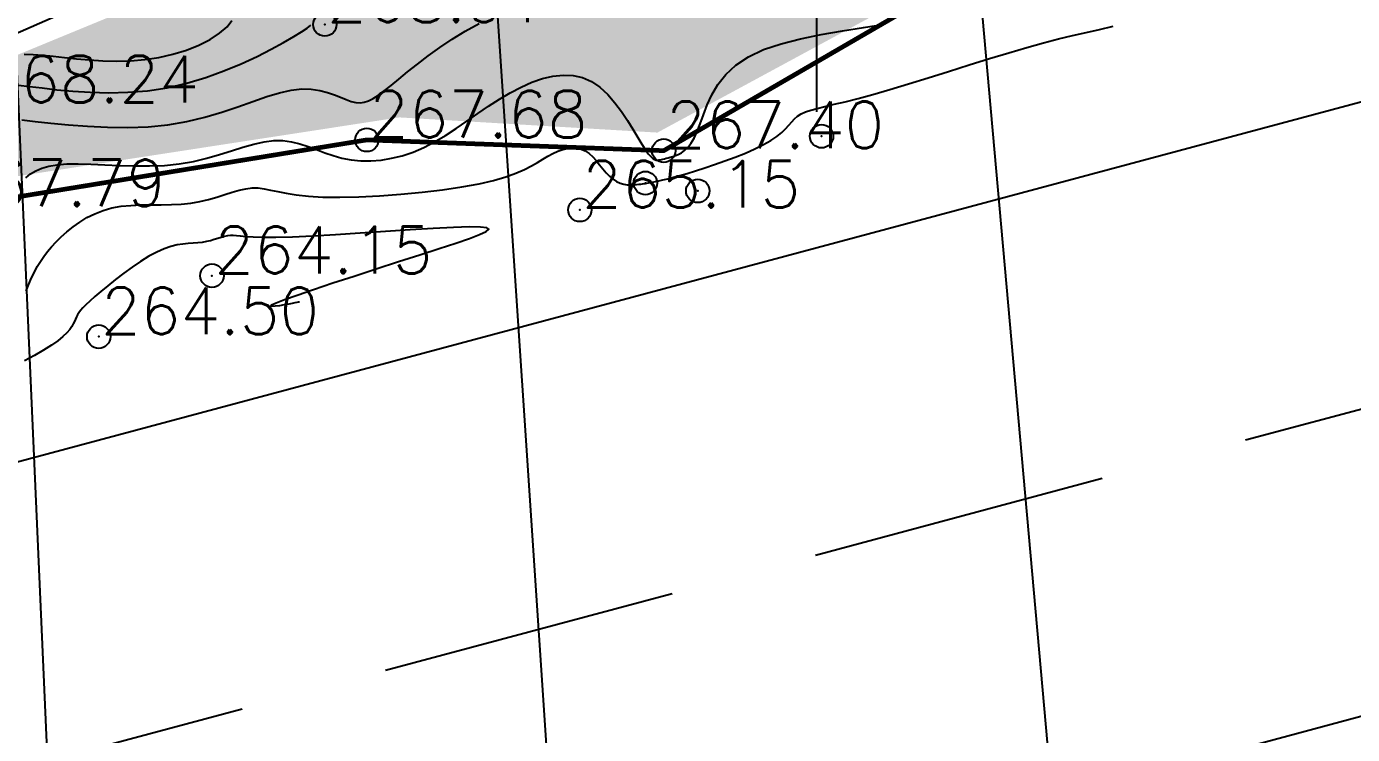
# Model space of a CAD drawing. Header units: millimetres. Extents: x 524954 to 526204, y 9523489 to 9524010.
# Drawn here: x 525683.09 to 525711.46, y 9523584.17 to 9523599.32 of the extents above; entities that cross this region are included whole.
import ezdxf

# ---------------------------------------------------------------- set-up
doc = ezdxf.new("R2010")
doc.units = ezdxf.units.MM
doc.header["$PDMODE"] = 32
doc.header["$PDSIZE"] = 0.5
doc.linetypes.add('ACAD_ISO12W100', pattern=[21, 12, -3, 0, -3, 0, -3])
for name, color, linetype in [('Bati', 6, 'Continuous'), ('Bati_H', 1, 'Continuous'), ('Bord Fleuve', 4, 'ACAD_ISO12W100'), ('Carroyage', 7, 'Continuous'), ('Cloture', 7, 'Continuous'), ('CN_01_00', 3, 'Continuous'), ('CN_02_00', 4, 'Continuous'), ('CN_05_00', 6, 'Continuous'), ('CN_10_00', 1, 'Continuous'), ('Haut_Talus', 30, 'Continuous'), ('Route - Route de la corniche de Brazzaville - Tabulations', 7, 'Continuous'), ('TopoAlt', 3, 'Continuous'), ('TOPOJIS', 7, 'Continuous')]:
    doc.layers.add(name, color=color, linetype=linetype)
doc.styles.add('Simplex 1.0', font='Simplex.shx', dxfattribs={"width": 0.99, "height": 1})

# ---------------------------------------------------------------- blocks, each defined once
blk = doc.blocks.new('TCPOINT M')
at = {"color": 0}
blk.add_point((0, 0), dxfattribs=at)
at = {"layer": 'TopoAlt', "style": 'Simplex 1.0', "width": 0.99}
blk.add_attdef('ALT', (0.15, 0.15), '', height=1, dxfattribs=at)

msp = doc.modelspace()

# ---------------------------------------------------------------- hatches: boundary and pattern name
at = {"layer": 'Bati_H'}
h = msp.add_hatch(dxfattribs=at)
h.set_pattern_fill('_U', color=256, scale=2, angle=-111.3197, style=0, pattern_type=0)
h.set_pattern_definition([(248.680277278, (0, 0), (1.86313226343, -0.7271438434), [])])
h.paths.add_polyline_path([(525686.04, 9523600.562), (525677.561, 9523596.843), (525675.813, 9523601.603), (525684.321, 9523604.797)])
at = {"layer": 'Bord Fleuve', "ltscale": 0.5}
h = msp.add_hatch(dxfattribs=at)
h.set_pattern_fill('ANSI33', color=256, scale=2, angle=330, style=0)
h.paths.add_polyline_path([(526101.715, 9523771.778), (526101.498, 9523728.689), (526067.042, 9523702.1), (526048.223, 9523678.528), (526031.816, 9523676.184), (526027.837, 9523671.249), (526016.46, 9523661.911), (526012.684, 9523655.259), (526010.342, 9523652.337), (526009.349, 9523649.826), (526002.836, 9523644.901), (526001.359, 9523638.704), (525998.552, 9523634.868), (525992.641, 9523630.59), (525971.373, 9523621.771), (525946.333, 9523622.282), (525936.503, 9523619.892), (525930.695, 9523617.923), (525919.699, 9523615.395), (525895.841, 9523612.948), (525885.599, 9523613.628), (525875.196, 9523613.421), (525867.372, 9523614.558), (525859.164, 9523613.749), (525850.68, 9523611.584), (525842.877, 9523609.413), (525834.137, 9523605.724), (525821.783, 9523602.11), (525815.903, 9523600.185), (525796.184, 9523594.113), (525774.026, 9523585.199), (525767.099, 9523581.761), (525763.989, 9523580.32), (525760.33, 9523578.539), (525748.039, 9523572.413), (525744.059, 9523571.766), (525739.195, 9523569.005), (525726.381, 9523563.785), (525719.788, 9523561.814), (525707.248, 9523554.536), (525700.147, 9523552.212), (525692.212, 9523549.16), (525674.921, 9523545.702), (525662.522, 9523542.332), (525644.942, 9523541.016), (525635.899, 9523540.053), (525621.612, 9523536.522), (525609.298, 9523533.789), (525593.484, 9523529.477), (525590.482, 9523529.837), (525587.338, 9523528.188), (525575.413, 9523524.864), (525573.541, 9523524.376), (525537.559, 9523507.804), (525536.053, 9523507.312), (525509.961, 9523500.658), (525472.702, 9523501.018), (525453.195, 9523495.13), (525425.264, 9523493.316), (525409.725, 9523500.229), (525383.624, 9523517.145), (525374.857, 9523528.592), (525397.503, 9523550.219), (525408.728, 9523544.096), (525423.511, 9523536.311), (525445.736, 9523537.578), (525453.966, 9523539.782), (525464.454, 9523546.087), (525473.153, 9523547.827), (525482.046, 9523548.599), (525491.438, 9523548.246), (525499.251, 9523546.152), (525510.455, 9523545.914), (525524.182, 9523548.573), (525533.752, 9523550.446), (525539.312, 9523550.42), (525543.959, 9523554.529), (525548.966, 9523556.567), (525556.157, 9523559.482), (525565.701, 9523562.659), (525575.687, 9523565.927), (525586.045, 9523569.089), (525592.726, 9523570.833), (525599.232, 9523573.013), (525615.849, 9523577.326), (525625.16, 9523582.583), (525628.685, 9523586.517), (525632.523, 9523586.625), (525648.079, 9523583.088), (525655.429, 9523583.638), (525665.347, 9523586.334), (525670.505, 9523587.365), (525674.974, 9523592.31), (525681.363, 9523595.427), (525690.374, 9523596.897), (525696.726, 9523596.667), (525703.112, 9523600.372), (525712.502, 9523603.181), (525720.951, 9523606.622), (525729.973, 9523611.744), (525735.094, 9523612.577), (525741.896, 9523615.967), (525746.088, 9523618.007), (525749.05, 9523619.379), (525756.94, 9523623.296), (525766.831, 9523627.898), (525804.249, 9523638.101), (525817.576, 9523642.025), (525828.432, 9523644.919), (525839.805, 9523649.896), (525846.166, 9523651.166), (525855.839, 9523655.822), (525867.776, 9523655.711), (525877.503, 9523655.632), (525886.144, 9523654.198), (525894.786, 9523653.829), (525911.157, 9523655.506), (525918.652, 9523656.801), (525925.004, 9523658.249), (525933.183, 9523660.832), (525939.613, 9523663.374), (525944.509, 9523665.893), (525950.393, 9523669.022), (525957.623, 9523672.73), (525962.986, 9523676.276), (525970.165, 9523679.965), (525973.599, 9523682.924), (525976.261, 9523684.646), (525980.145, 9523686.246), (525987.591, 9523689.162), (525991.967, 9523692.966), (525998.543, 9523697.851), (526003.542, 9523703.73), (526012.581, 9523711.677), (526026.66, 9523716.709), (526030.85, 9523726.011), (526046.387, 9523740.613), (526052.355, 9523745.599), (526061.927, 9523759.011), (526073.275, 9523760.379), (526077.818, 9523761.95), (526083.981, 9523762.217)])
h.paths.add_polyline_path([(525512.661, 9523516.101), (525534.357, 9523523.257), (525535.319, 9523520.342), (525513.623, 9523513.186)], flags=24)
h.paths.add_polyline_path([(525743.331, 9523593.045), (525764.315, 9523602.078), (525765.529, 9523599.259), (525744.545, 9523590.226)], flags=24)
h.paths.add_polyline_path([(525983.194, 9523662.071), (526001.508, 9523675.73), (526003.343, 9523673.269), (525985.029, 9523659.611)], flags=24)
at = {"layer": 'Haut_Talus'}
h = msp.add_hatch(dxfattribs=at)
h.set_pattern_fill('G_CERCLE_10', color=256, scale=4, angle=285, style=0)
h.set_pattern_definition([(285, (0.414, -1.5455), (4.8989794856, -2.8284271247), [0.8, -3.2]), (15, (1.5455, 0.414), (2.8284271247, 4.8989794856), [0.8, -3.2]), (330, (1.2146, -2.9874), (3.8637055252, 1.0352800256), [0.5656854248, -5.091168824]), (330, (3.1945, 0.4419), (3.8637055252, 1.0352800256), [0.5656854248, -5.091168824]), (60, (0.5934, -0.6692), (-1.0352800256, 3.8637055252), [0.5656854248, -5.091168824]), (60, (4.0227, -2.649), (-1.0352800256, 3.8637055252), [0.5656854248, -5.091168824]), (348.4349488, (2.3182, 0.6212), (3.86370330557, 1.03527617886), [0.8944271908, -8.04984472]), (348.4349488, (1.7045, -3.2703), (3.86370330557, 1.03527617886), [0.8944271908, -8.04984752]), (78.4349488, (0.4141, -1.5455), (-1.03527617886, 3.86370330557), [0.8944271908, -8.04984752]), (78.4349488, (4.3056, -2.1592), (-1.03527617886, 3.86370330557), [0.8944271908, -8.04984752]), (131.5650512, (0.4141, -1.5455), (-1.03527618196, 3.86370330474), [0.8944271908, -8.04984472]), (131.5650512, (1.2146, -2.9874), (-1.03527618196, 3.86370330474), [0.8944271908, -8.04984472]), (221.5650512, (1.5455, 0.4141), (-3.86370330474, -1.03527618196), [0.8944271908, -8.04984472]), (221.5650512, (4.0227, -2.6491), (-3.86370330474, -1.03527618196), [0.8944271908, -8.04984472])])
h.paths.add_polyline_path([(525724.449, 9523613.021), (525724.376, 9523610.952), (525721.327, 9523610.371), (525719.185, 9523611.349), (525693.313, 9523603.008), (525675.58, 9523595.701), (525662.784, 9523590.142), (525659.042, 9523588.283), (525658.935, 9523586.351), (525654.31, 9523585.867), (525647.159, 9523586.941), (525644.577, 9523589.035), (525642.642, 9523587.156), (525643.556, 9523584.955), (525648.234, 9523583.237), (525656.394, 9523584.117), (525666.817, 9523586.91), (525670.396, 9523587.583), (525674.737, 9523592.836), (525681.442, 9523595.896), (525691.068, 9523597.379), (525696.591, 9523597.054), (525706.217, 9523602.266), (525714.086, 9523604.573), (525726.586, 9523610.455), (525729.999, 9523612.337), (525734.118, 9523613.246), (525739.865, 9523615.541), (525749.069, 9523620.146), (525757.023, 9523623.833), (525757.47, 9523626.751), (525754.212, 9523626.843)])

# ---------------------------------------------------------------- linework, layer by layer
at = {"layer": 'Bati', "flags": 128}
msp.add_lwpolyline([(525686.04, 9523600.562), (525677.561, 9523596.843), (525675.813, 9523601.603), (525684.321, 9523604.797), (525684.321, 9523604.797)], close=True, dxfattribs=at)
at = {"layer": 'Bord Fleuve', "ltscale": 0.35, "flags": 128}
msp.add_lwpolyline([(525394.064, 9523546.741, 0.1, 0.1, 0), (525403.511, 9523541.057, 0.1, 0.1, 0), (525423.511, 9523536.311, 0.1, 0.1, 0), (525445.736, 9523537.578, 0.1, 0.1, 0), (525453.966, 9523539.782, 0.1, 0.1, 0), (525464.454, 9523546.087, 0.1, 0.1, 0), (525473.153, 9523547.827, 0.1, 0.1, 0), (525482.046, 9523548.599, 0.1, 0.1, 0), (525491.438, 9523548.246, 0.1, 0.1, 0), (525499.251, 9523546.152, 0.1, 0.1, 0), (525510.455, 9523545.914, 0.1, 0.1, 0), (525524.182, 9523548.573, 0.1, 0.1, 0), (525533.752, 9523550.446, 0.1, 0.1, 0), (525539.312, 9523550.42, 0.1, 0.1, 0), (525543.959, 9523554.529, 0.1, 0.1, 0), (525548.966, 9523556.567, 0.1, 0.1, 0), (525556.157, 9523559.482, 0.1, 0.1, 0), (525565.701, 9523562.659, 0.1, 0.1, 0), (525575.687, 9523565.927, 0.1, 0.1, 0), (525586.045, 9523569.089, 0.1, 0.1, 0), (525592.726, 9523570.833, 0.1, 0.1, 0), (525599.232, 9523573.013, 0.1, 0.1, 0), (525615.849, 9523577.326, 0.1, 0.1, 0), (525625.16, 9523582.583, 0.1, 0.1, 0), (525628.685, 9523586.517, 0.1, 0.1, 0), (525632.523, 9523586.625, 0.1, 0.1, 0), (525648.079, 9523583.088, 0.1, 0.1, 0), (525655.429, 9523583.638, 0.1, 0.1, 0), (525665.347, 9523586.334, 0.1, 0.1, 0), (525670.505, 9523587.365, 0.1, 0.1, 0), (525674.974, 9523592.31, 0.1, 0.1, 0), (525674.974, 9523592.31, 0.1, 0.1, 0), (525681.363, 9523595.427, 0.1, 0.1, 0), (525681.363, 9523595.427, 0.1, 0.1, 0), (525690.374, 9523596.897, 0.1, 0.1, 0), (525696.726, 9523596.667, 0.1, 0.1, 0), (525703.112, 9523600.372, 0.1, 0.1, 0), (525712.502, 9523603.181, 0.1, 0.1, 0), (525712.502, 9523603.181, 0.1, 0.1, 0), (525720.951, 9523606.622, 0.1, 0.1, 0), (525729.973, 9523611.744, 0.1, 0.1, 0), (525735.094, 9523612.577, 0.1, 0.1, 0), (525741.896, 9523615.967, 0.1, 0.1, 0), (525746.088, 9523618.007, 0.1, 0.1, 0), (525749.05, 9523619.379, 0.1, 0.1, 0), (525756.94, 9523623.296, 0.1, 0.1, 0), (525766.831, 9523627.898, 0.1, 0.1, 0), (525804.249, 9523638.101, 0.1, 0.1, 0), (525817.576, 9523642.025, 0.1, 0.1, 0), (525828.432, 9523644.919, 0.1, 0.1, 0), (525839.805, 9523649.896, 0.1, 0.1, 0), (525846.166, 9523651.166, 0.1, 0.1, 0), (525855.839, 9523655.822, 0.1, 0.1, 0), (525867.776, 9523655.711, 0.1, 0.1, 0), (525877.503, 9523655.632, 0.1, 0.1, 0), (525886.144, 9523654.198, 0.1, 0.1, 0), (525894.786, 9523653.829, 0.1, 0.1, 0), (525911.157, 9523655.506, 0.1, 0.1, 0), (525918.652, 9523656.801, 0.1, 0.1, 0), (525925.004, 9523658.249, 0.1, 0.1, 0), (525933.183, 9523660.832, 0.1, 0.1, 0), (525939.613, 9523663.374, 0.1, 0.1, 0), (525944.509, 9523665.893, 0.1, 0.1, 0), (525950.393, 9523669.022, 0.1, 0.1, 0), (525957.623, 9523672.73, 0.1, 0.1, 0), (525962.986, 9523676.276, 0.1, 0.1, 0), (525970.165, 9523679.965, 0.1, 0.1, 0), (525970.165, 9523679.965, 0.1, 0.1, 0), (525973.599, 9523682.924, 0.1, 0.1, 0), (525976.261, 9523684.646, 0.1, 0.1, 0), (525980.145, 9523686.246, 0.1, 0.1, 0), (525987.591, 9523689.162, 0.1, 0.1, 0), (525991.967, 9523692.966, 0.1, 0.1, 0), (525998.543, 9523697.851, 0.1, 0.1, 0), (526003.542, 9523703.73, 0.1, 0.1, 0), (526012.581, 9523711.677, 0.1, 0.1, 0), (526026.66, 9523716.709, 0.1, 0.1, 0), (526030.85, 9523726.011, 0.1, 0.1, 0), (526046.387, 9523740.613, 0.1, 0.1, 0), (526052.355, 9523745.599, 0.1, 0.1, 0), (526061.927, 9523759.011, 0.1, 0.1, 0), (526073.275, 9523760.379, 0.1, 0.1, 0), (526077.818, 9523761.95, 0.1, 0.1, 0), (526083.981, 9523762.217, 0.1, 0.1, 0), (526101.715, 9523771.778, 0, 0, 0)], format="xyseb", dxfattribs=at)
at = {"layer": 'Carroyage'}
msp.add_line((525700, 9523597.5), (525700, 9523602.5), dxfattribs=at)
at = {"layer": 'Cloture', "flags": 128}
msp.add_lwpolyline([(525686.04, 9523600.562), (525677.561, 9523596.843), (525675.813, 9523601.603), (525684.321, 9523604.797)], dxfattribs=at)
at = {"layer": 'CN_01_00', "flags": 128}
for points, elevation in [([(525683.079, 9523596.086), (525683.178, 9523596.168), (525683.291, 9523596.237), (525683.42, 9523596.294), (525683.571, 9523596.338), (525683.749, 9523596.367), (525683.957, 9523596.383), (525684.199, 9523596.385), (525684.471, 9523596.377), (525684.766, 9523596.363), (525685.077, 9523596.349), (525685.399, 9523596.339), (525685.724, 9523596.339), (525686.048, 9523596.351), (525686.362, 9523596.382), (525686.663, 9523596.435), (525686.949, 9523596.503), (525687.221, 9523596.582), (525687.479, 9523596.663), (525687.724, 9523596.741), (525687.955, 9523596.808), (525688.174, 9523596.859), (525688.381, 9523596.885), (525688.577, 9523596.884), (525688.763, 9523596.857), (525688.943, 9523596.812), (525689.119, 9523596.754), (525689.294, 9523596.689), (525689.472, 9523596.623), (525689.653, 9523596.561), (525689.842, 9523596.509), (525690.04, 9523596.472), (525690.246, 9523596.453), (525690.46, 9523596.451), (525690.68, 9523596.467), (525690.905, 9523596.503), (525691.133, 9523596.559), (525691.363, 9523596.636), (525691.594, 9523596.734), (525691.825, 9523596.854), (525692.056, 9523596.991), (525692.286, 9523597.141), (525692.517, 9523597.299), (525692.747, 9523597.459), (525692.978, 9523597.617), (525693.209, 9523597.768), (525693.441, 9523597.906), (525693.673, 9523598.028), (525693.904, 9523598.13), (525694.133, 9523598.208), (525694.357, 9523598.261), (525694.575, 9523598.284), (525694.787, 9523598.275), (525694.989, 9523598.23), (525695.181, 9523598.147), (525695.36, 9523598.025), (525695.527, 9523597.871), (525695.682, 9523597.694), (525695.824, 9523597.505), (525695.953, 9523597.311), (525696.068, 9523597.124), (525696.17, 9523596.951), (525696.258, 9523596.803), (525696.333, 9523596.687), (525696.395, 9523596.6), (525696.448, 9523596.539), (525696.492, 9523596.499), (525696.529, 9523596.476), (525696.561, 9523596.467), (525696.59, 9523596.466), (525696.618, 9523596.469), (525696.647, 9523596.474), (525696.676, 9523596.48), (525696.708, 9523596.486), (525696.742, 9523596.494), (525696.78, 9523596.503), (525696.821, 9523596.514), (525696.867, 9523596.527), (525696.918, 9523596.543), (525696.975, 9523596.562), (525697.037, 9523596.587), (525697.103, 9523596.622), (525697.171, 9523596.671), (525697.24, 9523596.737), (525697.309, 9523596.823), (525697.377, 9523596.935), (525697.442, 9523597.074), (525697.506, 9523597.243), (525697.574, 9523597.436), (525697.655, 9523597.646), (525697.756, 9523597.864), (525697.887, 9523598.084), (525698.056, 9523598.298), (525698.27, 9523598.498), (525698.537, 9523598.677), (525698.864, 9523598.829), (525699.24, 9523598.956), (525699.654, 9523599.063), (525700.094, 9523599.153), (525700.548, 9523599.232), (525701.003, 9523599.303), (525701.448, 9523599.371)], 267), ([(525682.924, 9523598.068), (525683.153, 9523598.041), (525683.425, 9523598.008), (525683.738, 9523597.972), (525684.084, 9523597.94), (525684.458, 9523597.917), (525684.853, 9523597.907), (525685.263, 9523597.916), (525685.682, 9523597.949), (525686.103, 9523598.012), (525686.52, 9523598.108), (525686.926, 9523598.23), (525687.317, 9523598.373), (525687.685, 9523598.527), (525688.024, 9523598.685), (525688.329, 9523598.841), (525688.592, 9523598.985), (525688.809, 9523599.11), (525688.974, 9523599.212), (525689.094, 9523599.29), (525689.174, 9523599.349)], 269)]:
    msp.add_lwpolyline(points, dxfattribs=dict(at, elevation=elevation))
at = {"layer": 'CN_02_00', "flags": 128}
for points, elevation in [([(525682.995, 9523597.325), (525683.281, 9523597.294), (525683.616, 9523597.257), (525683.991, 9523597.22), (525684.397, 9523597.189), (525684.822, 9523597.169), (525685.257, 9523597.164), (525685.692, 9523597.179), (525686.117, 9523597.221), (525686.523, 9523597.292), (525686.909, 9523597.386), (525687.273, 9523597.494), (525687.615, 9523597.608), (525687.935, 9523597.721), (525688.232, 9523597.823), (525688.505, 9523597.907), (525688.755, 9523597.964), (525688.982, 9523597.988), (525689.185, 9523597.983), (525689.368, 9523597.957), (525689.532, 9523597.915), (525689.68, 9523597.863), (525689.812, 9523597.81), (525689.93, 9523597.76), (525690.037, 9523597.72), (525690.135, 9523597.697), (525690.228, 9523597.691), (525690.318, 9523597.703), (525690.412, 9523597.735), (525690.512, 9523597.786), (525690.622, 9523597.857), (525690.748, 9523597.95), (525690.892, 9523598.064), (525691.059, 9523598.2), (525691.247, 9523598.353), (525691.457, 9523598.519), (525691.686, 9523598.694), (525691.933, 9523598.873), (525692.198, 9523599.051), (525692.48, 9523599.223), (525692.777, 9523599.385)], 268), ([(525683.083, 9523593.67), (525683.142, 9523593.813), (525683.2, 9523593.947), (525683.26, 9523594.07), (525683.323, 9523594.186), (525683.389, 9523594.296), (525683.461, 9523594.402), (525683.541, 9523594.506), (525683.628, 9523594.61), (525683.726, 9523594.715), (525683.835, 9523594.823), (525683.956, 9523594.932), (525684.088, 9523595.039), (525684.232, 9523595.14), (525684.386, 9523595.234), (525684.553, 9523595.318), (525684.73, 9523595.387), (525684.919, 9523595.441), (525685.118, 9523595.476), (525685.326, 9523595.496), (525685.54, 9523595.506), (525685.757, 9523595.509), (525685.975, 9523595.51), (525686.192, 9523595.514), (525686.403, 9523595.523), (525686.608, 9523595.544), (525686.803, 9523595.578), (525686.989, 9523595.622), (525687.165, 9523595.673), (525687.333, 9523595.726), (525687.491, 9523595.776), (525687.642, 9523595.82), (525687.784, 9523595.853), (525687.918, 9523595.87), (525688.046, 9523595.869), (525688.175, 9523595.853), (525688.313, 9523595.825), (525688.468, 9523595.791), (525688.649, 9523595.755), (525688.864, 9523595.72), (525689.123, 9523595.691), (525689.432, 9523595.673), (525689.797, 9523595.669), (525690.206, 9523595.679), (525690.645, 9523595.702), (525691.1, 9523595.735), (525691.555, 9523595.779), (525691.995, 9523595.832), (525692.406, 9523595.892), (525692.774, 9523595.959), (525693.086, 9523596.032), (525693.347, 9523596.108), (525693.563, 9523596.186), (525693.744, 9523596.265), (525693.895, 9523596.342), (525694.024, 9523596.417), (525694.139, 9523596.487), (525694.246, 9523596.55), (525694.353, 9523596.606), (525694.459, 9523596.653), (525694.564, 9523596.689), (525694.667, 9523596.713), (525694.768, 9523596.724), (525694.865, 9523596.72), (525694.958, 9523596.699), (525695.046, 9523596.661), (525695.128, 9523596.605), (525695.207, 9523596.534), (525695.281, 9523596.454), (525695.354, 9523596.367), (525695.425, 9523596.28), (525695.495, 9523596.196), (525695.567, 9523596.119), (525695.641, 9523596.055), (525695.717, 9523596.007), (525695.794, 9523595.973), (525695.871, 9523595.951), (525695.946, 9523595.939), (525696.018, 9523595.935), (525696.085, 9523595.936), (525696.145, 9523595.941), (525696.196, 9523595.947), (525696.239, 9523595.952), (525696.274, 9523595.957), (525696.305, 9523595.961), (525696.334, 9523595.966), (525696.364, 9523595.971), (525696.397, 9523595.977), (525696.437, 9523595.985), (525696.486, 9523595.995), (525696.547, 9523596.007), (525696.621, 9523596.022), (525696.709, 9523596.042), (525696.813, 9523596.067), (525696.933, 9523596.098), (525697.071, 9523596.135), (525697.228, 9523596.181), (525697.406, 9523596.235), (525697.603, 9523596.298), (525697.815, 9523596.37), (525698.036, 9523596.448), (525698.257, 9523596.531), (525698.473, 9523596.617), (525698.677, 9523596.706), (525698.862, 9523596.796), (525699.021, 9523596.885), (525699.149, 9523596.971), (525699.252, 9523597.055), (525699.334, 9523597.135), (525699.403, 9523597.211), (525699.464, 9523597.281), (525699.524, 9523597.345), (525699.588, 9523597.403), (525699.664, 9523597.453), (525699.757, 9523597.496), (525699.87, 9523597.535), (525700.009, 9523597.572), (525700.176, 9523597.612), (525700.375, 9523597.659), (525700.61, 9523597.715), (525700.884, 9523597.784), (525701.201, 9523597.87), (525701.562, 9523597.975), (525701.96, 9523598.096), (525702.383, 9523598.227), (525702.82, 9523598.364), (525703.261, 9523598.503), (525703.695, 9523598.638), (525704.111, 9523598.764), (525704.498, 9523598.878), (525704.85, 9523598.974), (525705.171, 9523599.057), (525705.472, 9523599.13), (525705.761, 9523599.197), (525706.047, 9523599.262), (525706.341, 9523599.329)], 266)]:
    msp.add_lwpolyline(points, dxfattribs=dict(at, elevation=elevation))
at = {"layer": 'CN_05_00', "elevation": 265, "flags": 128}
msp.add_lwpolyline([(525688.934, 9523593.427), (525688.933, 9523593.427), (525688.93, 9523593.427), (525688.922, 9523593.425), (525688.905, 9523593.422), (525688.877, 9523593.417), (525688.836, 9523593.409), (525688.778, 9523593.399), (525688.702, 9523593.384), (525688.607, 9523593.367), (525688.505, 9523593.35), (525688.412, 9523593.337), (525688.343, 9523593.332), (525688.312, 9523593.34), (525688.337, 9523593.365), (525688.431, 9523593.41), (525688.61, 9523593.48), (525688.883, 9523593.578), (525689.236, 9523593.699), (525689.649, 9523593.836), (525690.103, 9523593.985), (525690.576, 9523594.14), (525691.05, 9523594.293), (525691.505, 9523594.44), (525691.919, 9523594.575), (525692.276, 9523594.691), (525692.567, 9523594.79), (525692.786, 9523594.872), (525692.926, 9523594.936), (525692.981, 9523594.984), (525692.944, 9523595.016), (525692.809, 9523595.033), (525692.569, 9523595.035), (525692.225, 9523595.024), (525691.794, 9523595.001), (525691.301, 9523594.971), (525690.772, 9523594.936), (525690.231, 9523594.9), (525689.702, 9523594.866), (525689.21, 9523594.838), (525688.78, 9523594.817), (525688.43, 9523594.808), (525688.155, 9523594.808), (525687.944, 9523594.815), (525687.786, 9523594.825), (525687.669, 9523594.837), (525687.583, 9523594.848), (525687.515, 9523594.855), (525687.455, 9523594.855), (525687.393, 9523594.847), (525687.328, 9523594.832), (525687.259, 9523594.812), (525687.186, 9523594.789), (525687.109, 9523594.764), (525687.028, 9523594.741), (525686.943, 9523594.721), (525686.853, 9523594.705), (525686.759, 9523594.695), (525686.659, 9523594.689), (525686.552, 9523594.681), (525686.438, 9523594.669), (525686.314, 9523594.649), (525686.181, 9523594.616), (525686.037, 9523594.567), (525685.88, 9523594.498), (525685.711, 9523594.407), (525685.534, 9523594.298), (525685.353, 9523594.175), (525685.172, 9523594.044), (525684.998, 9523593.91), (525684.834, 9523593.778), (525684.685, 9523593.654), (525684.555, 9523593.543), (525684.45, 9523593.449), (525684.365, 9523593.369), (525684.299, 9523593.303), (525684.249, 9523593.246), (525684.211, 9523593.196), (525684.182, 9523593.151), (525684.159, 9523593.108), (525684.139, 9523593.063), (525684.119, 9523593.014), (525684.094, 9523592.962), (525684.061, 9523592.903), (525684.016, 9523592.839), (525683.954, 9523592.767), (525683.871, 9523592.688), (525683.763, 9523592.601), (525683.626, 9523592.504), (525683.457, 9523592.398), (525683.264, 9523592.285), (525683.053, 9523592.17)], dxfattribs=at)
at = {"layer": 'CN_10_00', "elevation": 270, "flags": 128}
msp.add_lwpolyline([(525683.042, 9523598.73), (525683.234, 9523598.722), (525683.44, 9523598.707), (525683.663, 9523598.686), (525683.905, 9523598.66), (525684.165, 9523598.634), (525684.439, 9523598.61), (525684.724, 9523598.592), (525685.019, 9523598.585), (525685.319, 9523598.591), (525685.622, 9523598.615), (525685.925, 9523598.661), (525686.225, 9523598.73), (525686.513, 9523598.82), (525686.782, 9523598.928), (525687.022, 9523599.049), (525687.225, 9523599.179), (525687.384, 9523599.316), (525687.489, 9523599.454)], dxfattribs=at)
at = {"layer": 'Route - Route de la corniche de Brazzaville - Tabulations'}
for p, q in [((525701.261, 9523625.153), (525706.586, 9523565.39)), ((525691.513, 9523624.394), (525695.508, 9523564.527)), ((525681.751, 9523623.851), (525684.415, 9523563.91))]:
    msp.add_line(p, q, dxfattribs=at)

# ---------------------------------------------------------------- block references
at = {"layer": 'TOPOJIS'}
ref = msp.add_blockref('TCPOINT M', (525689.476, 9523599.366, 268.91), dxfattribs=at)
ref.add_attrib('ALT', '268.91', (525689.526, 9523599.416, 268.91), dxfattribs={"layer": 'TopoAlt', "height": 1, "style": 'Simplex 1.0', "width": 0.99})
ref = msp.add_blockref('TCPOINT M', (525682.06, 9523597.648, 268.24), dxfattribs=at)
ref.add_attrib('ALT', '268.24', (525682.11, 9523597.698, 268.24), dxfattribs={"layer": 'TopoAlt', "height": 1, "style": 'Simplex 1.0', "width": 0.99})
ref = msp.add_blockref('TCPOINT M', (525690.374, 9523596.897, 267.68), dxfattribs=at)
ref.add_attrib('ALT', '267.68', (525690.424, 9523596.947, 267.68), dxfattribs={"layer": 'TopoAlt', "height": 1, "style": 'Simplex 1.0', "width": 0.99})
ref = msp.add_blockref('TCPOINT M', (525696.726, 9523596.667, 267.4), dxfattribs=at)
ref.add_attrib('ALT', '267.40', (525696.776, 9523596.717, 267.4), dxfattribs={"layer": 'TopoAlt', "height": 1, "style": 'Simplex 1.0', "width": 0.99})
for p in [(525700.103, 9523596.976, 265.61), (525696.334, 9523595.973, 266.02), (525697.454, 9523595.806, 265.14)]:
    msp.add_blockref('TCPOINT M', p, dxfattribs=at)
ref = msp.add_blockref('TCPOINT M', (525681.363, 9523595.427, 267.79), dxfattribs=at)
ref.add_attrib('ALT', '267.79', (525681.413, 9523595.477, 267.79), dxfattribs={"layer": 'TopoAlt', "height": 1, "style": 'Simplex 1.0', "width": 0.99})
ref = msp.add_blockref('TCPOINT M', (525694.931, 9523595.398, 265.15), dxfattribs=at)
ref.add_attrib('ALT', '265.15', (525694.981, 9523595.448, 265.15), dxfattribs={"layer": 'TopoAlt', "height": 1, "style": 'Simplex 1.0', "width": 0.99})
ref = msp.add_blockref('TCPOINT M', (525687.061, 9523593.992, 264.15), dxfattribs=at)
ref.add_attrib('ALT', '264.15', (525687.111, 9523594.042, 264.15), dxfattribs={"layer": 'TopoAlt', "height": 1, "style": 'Simplex 1.0', "width": 0.99})
ref = msp.add_blockref('TCPOINT M', (525684.637, 9523592.687, 264.5), dxfattribs=at)
ref.add_attrib('ALT', '264.50', (525684.687, 9523592.737, 264.5), dxfattribs={"layer": 'TopoAlt', "height": 1, "style": 'Simplex 1.0', "width": 0.99})

doc.saveas('drawing.dxf')
